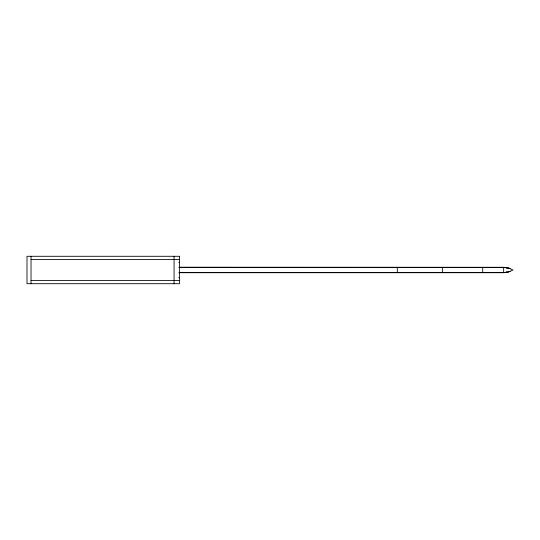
<?xml version="1.0" encoding="UTF-8"?>
<svg xmlns="http://www.w3.org/2000/svg" width="540" height="540" viewBox="0 0 540 540"><rect width="100%" height="100%" fill="white"/><g stroke="black" fill="none" stroke-linecap="round" stroke-linejoin="round"><path stroke-width="0.81" d="M178.774 272.687L503.658 272.687L508.565 271.998L513 270L508.565 268.002L503.658 267.314L178.774 267.314M31.03 259.531L179.449 259.531M178.774 262.332L179.449 262.332M180.205 267.314L505.312 267.388M180.259 267.388L506.142 267.489M506.115 267.793L507.769 267.793M506.223 268.002L508.565 268.002M508.558 268.529L510.118 268.529M508.558 271.472L510.118 271.472M506.223 271.998L508.565 271.998M506.115 272.207L507.769 272.207M180.286 272.511L506.142 272.511M180.259 272.612L505.312 272.612M178.774 277.668L179.449 277.668M31.03 280.469L179.449 280.469M503.658 267.314L503.658 272.687M482.713 267.314L482.713 272.687M442.368 267.314L442.368 272.687M397.312 267.314L397.312 272.687M174.076 256.291L174.076 283.709M31.03 256.291L31.03 283.709M179.449 256.291L27 256.291L27 283.709L179.449 283.709L179.449 256.291"/></g></svg>
